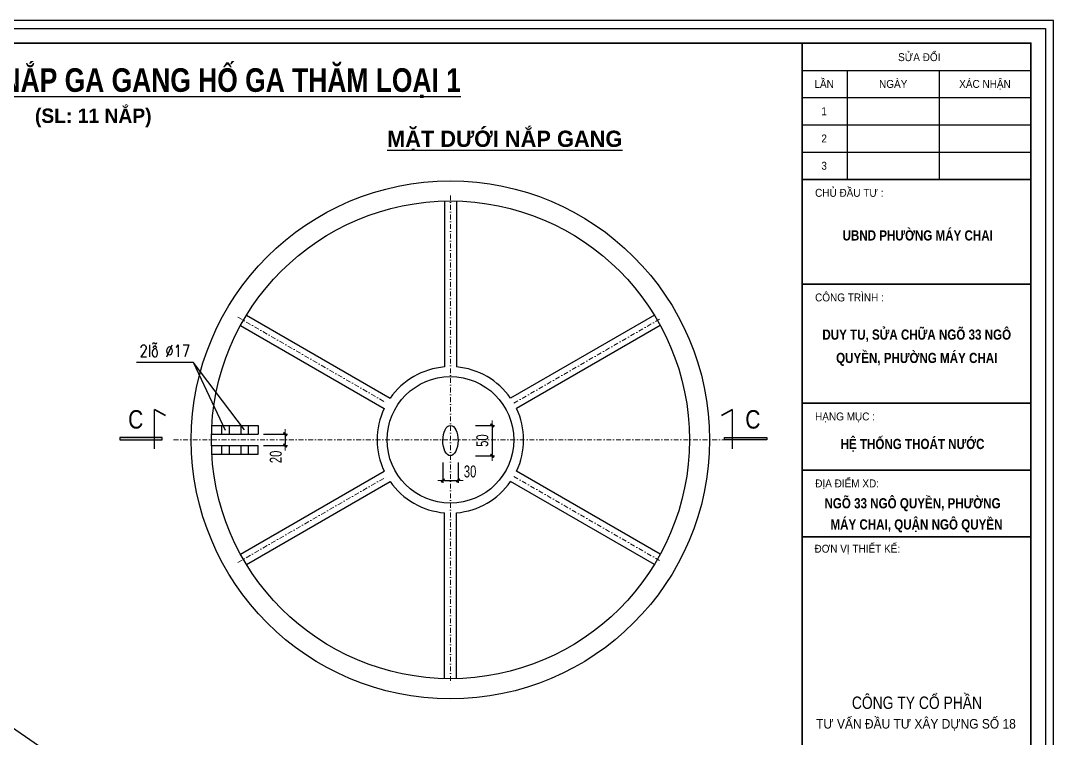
# Model space of a CAD drawing. Header units: inches. Extents: x 144032 to 217447, y 5454 to 57833.
# Drawn here: x 201184 to 206562, y 49003 to 52743 of the extents above; entities that cross this region are included whole.
import ezdxf
from ezdxf.enums import TextEntityAlignment as Align

# ---------------------------------------------------------------- set-up
doc = ezdxf.new("R2010")
doc.units = ezdxf.units.IN
doc.header["$MEASUREMENT"] = 0
doc.linetypes.add('DASHDOT', pattern=[1, 0.5, -0.25, 0, -0.25])
doc.linetypes.add('DASHED2', pattern=[0.375, 0.25, -0.125])
for name, color, linetype, lineweight in [('2 - Text2', 2, 'Continuous', 20), ('43 - Net thay', 43, 'Continuous', 25), ('cat BT', 40, 'Continuous', 35), ('LC Dim', 8, 'Continuous', 18), ('LC Net truc', 79, 'DASHDOT', 13), ('LC Text1', 3, 'Continuous', 20), ('LC Text2', 7, 'Continuous', 25), ('TEXT', 7, 'Continuous', 20), ('THEP', 1, 'Continuous', 35)]:
    doc.layers.add(name, color=color, linetype=linetype, lineweight=lineweight)
for name, color, linetype in [('3', 3, 'Continuous'), ('9', 9, 'Continuous'), ('BT7-THAY', 7, 'Continuous'), ('Dam', 1, 'Continuous'), ('ENTTNTHIETKE1', 2, 'Continuous'), ('KHUNGTEN', 5, 'Continuous'), ('T.bao', 6, 'Continuous'), ('TXT', 5, 'Continuous')]:
    doc.layers.add(name, color=color, linetype=linetype)
doc.layers.add('KCS_Plotter', color=11, linetype='Continuous', plot=False)
doc.styles.add('EG 1', font='')
doc.styles.add('HOATBIF', font='hoatbif.shx', dxfattribs={"width": 0.7})
doc.styles.add('LC 1', font='')
doc.styles.add('LC 3', font='vnsimli.shx', dxfattribs={"width": 0.75})
doc.styles.add('LC3', font='', dxfattribs={"width": 0.8})
doc.styles.add('T2', font='', dxfattribs={"width": 0.8})
doc.styles.add('Tenbanve', font='')
doc.styles.add('VnAvantH-B', font='')
doc.styles.get('EG 1').set_extended_font_data('.VnAvantH', bold=True)
doc.styles.get('LC 1').set_extended_font_data('.VnAvantH', bold=True)
doc.styles.get('LC3').set_extended_font_data('.VnArialH', bold=True)
doc.styles.get('T2').set_extended_font_data('.VnArialH')
doc.styles.get('Tenbanve').set_extended_font_data('.VnBlackH')
doc.styles.get('VnAvantH-B').set_extended_font_data('.VnAvantH', bold=True)
doc.dimstyles.new('1-100(1-25)', dxfattribs={"dimscale": 25, "dimtxt": 2.5, "dimasz": 0.35, "dimexe": 0.5, "dimexo": 0, "dimgap": 0.8, "dimtad": 1, "dimdec": 0, "dimzin": 0, "dimdsep": 46, "dimtxsty": 'HOATBIF', "dimblk1": 'DOT', "dimblk2": 'DOT', "dimsah": 1, "dimcen": -1, "dimdle": 1, "dimclrd": 256, "dimclre": 256, "dimclrt": 4, "dimadec": 3, "dimazin": 2, "dimtfac": 0.3333333333333333, "dimtdec": 0, "dimtix": 1, "dimtmove": 2, "dimatfit": 3, "dimldrblk": 'DOT', "dimfxl": 1, "dimtvp": 0.8333333333333331, "dimtolj": 1, "dimtzin": 0, "dimarcsym": 0})

# ---------------------------------------------------------------- blocks, each defined once
blk = doc.blocks.new('DOT')
at = {"layer": 'LC Dim'}
blk.add_line((-3, 0), (3, 0), dxfattribs=at)
at = {"layer": 'LC Dim', "color": 4}
blk.add_line((-1, -1), (1, 1), dxfattribs=at)
blk.add_lwpolyline([(0.5, 1), (-1, -0.5), (-0.5, -1), (1, 0.5)], close=True, dxfattribs=at)
blk = doc.blocks.new('*D232')
at = {"layer": 'Defpoints', "color": 0, "transparency": 16777216}
for p in [(203552.215524577, 50633.59855221189), (203552.215524577, 50475.54381510779), (203639.7830569014, 50475.54381510779)]:
    blk.add_point(p, dxfattribs=at)
at = {"layer": 'LC Dim', "lineweight": -2, "transparency": 16777216}
for p, q in [((203552.215524577, 50633.59855221189), (203652.2830569014, 50633.59855221189)), ((203639.7830569014, 50624.84855221189), (203639.7830569014, 50484.29381510779)), ((203552.215524577, 50475.54381510779), (203652.2830569014, 50475.54381510779))]:
    blk.add_line(p, q, dxfattribs=at)
at = {"layer": 'LC Dim', "lineweight": -2, "transparency": 16777216, "xscale": 8.75, "yscale": 8.75, "zscale": 8.75}
for p, rotation in [((203639.7830569014, 50633.59855221189), 90), ((203639.7830569014, 50475.54381510779), 270)]:
    blk.add_blockref('DOT', p, dxfattribs=dict(at, rotation=rotation))
at = {"layer": 'LC Dim', "color": 4, "transparency": 16777216, "insert": (203588.5330569014, 50554.57118365977), "char_height": 62.5, "attachment_point": 5, "rotation": 90, "style": 'HOATBIF'}
blk.add_mtext('\\A1;50', dxfattribs=at)
blk = doc.blocks.new('_Dot')
at = {"color": 0, "linetype": 'ByBlock', "lineweight": -2}
blk.add_line((-0.5, 0), (-1, 0), dxfattribs=at)
at = {"color": 0, "linetype": 'ByBlock', "const_width": 0.5}
blk.add_lwpolyline([(-0.25, 0, 1), (0.25, 0, 1)], format="xyb", close=True, dxfattribs=at)
blk = doc.blocks.new('*D233')
at = {"layer": 'Defpoints', "color": 0, "transparency": 16777216}
for p in [(202448.7240457188, 50588.56654573303), (202448.7240457188, 50528.40554355249), (202561.3220731671, 50528.40554355249)]:
    blk.add_point(p, dxfattribs=at)
at = {"layer": 'LC Dim', "lineweight": -2, "transparency": 16777216}
for p, q in [((202448.7240457188, 50588.56654573303), (202573.8220731671, 50588.56654573303)), ((202561.3220731671, 50579.81654573303), (202561.3220731671, 50537.15554355249)), ((202448.7240457188, 50528.40554355249), (202573.8220731671, 50528.40554355249))]:
    blk.add_line(p, q, dxfattribs=at)
at = {"layer": 'LC Dim', "lineweight": -2, "transparency": 16777216, "xscale": 8.75, "yscale": 8.75, "zscale": 8.75}
for p, rotation in [((202561.3220731671, 50588.56654573303), 90), ((202561.3220731671, 50528.40554355249), 270)]:
    blk.add_blockref('DOT', p, dxfattribs=dict(at, rotation=rotation))
at = {"layer": 'LC Dim', "color": 4, "transparency": 16777216, "insert": (202512.6111312177, 50469.62341294692), "char_height": 62.5, "attachment_point": 5, "rotation": 90, "style": 'HOATBIF'}
blk.add_mtext('\\A1;20', dxfattribs=at)
blk = doc.blocks.new('*D234')
at = {"layer": 'Defpoints', "color": 0, "transparency": 16777216}
for p in [(203382.553977771, 50440.78675095409), (203461.5766035861, 50440.78675095409), (203461.5766035861, 50346.7123022822)]:
    blk.add_point(p, dxfattribs=at)
at = {"layer": 'LC Dim', "lineweight": -2, "transparency": 16777216}
for p, q in [((203382.553977771, 50440.78675095409), (203382.553977771, 50334.2123022822)), ((203461.5766035861, 50440.78675095409), (203461.5766035861, 50334.2123022822)), ((203391.303977771, 50346.7123022822), (203452.8266035861, 50346.7123022822))]:
    blk.add_line(p, q, dxfattribs=at)
at = {"layer": 'LC Dim', "lineweight": -2, "transparency": 16777216, "xscale": 8.75, "yscale": 8.75, "zscale": 8.75, "rotation": 180}
blk.add_blockref('DOT', (203382.553977771, 50346.7123022822), dxfattribs=at)
at = {"layer": 'LC Dim', "lineweight": -2, "transparency": 16777216, "xscale": 8.75, "yscale": 8.75, "zscale": 8.75}
blk.add_blockref('DOT', (203461.5766035861, 50346.7123022822), dxfattribs=at)
at = {"layer": 'LC Dim', "color": 4, "transparency": 16777216, "insert": (203524.3696785398, 50393.2457342505), "char_height": 62.5, "attachment_point": 5, "style": 'HOATBIF'}
blk.add_mtext('\\A1;30', dxfattribs=at)
blk = doc.blocks.new('TIEUDE1')
at = {"layer": '2 - Text2', "color": 7, "style": 'EG 1'}
blk.add_attdef('TIªU§Ò', text='', height=5, dxfattribs=at).set_placement((0, 0), align=Align.BOTTOM_CENTER)
blk.add_attdef('TL', text='', height=3, dxfattribs=at).set_placement((0, -2), align=Align.TOP_CENTER)
blk = doc.blocks.new('TIEUDE2')
at = {"layer": 'LC Text2', "color": 7, "style": 'LC 1'}
blk.add_attdef('%%UTIªU§Ò', text='', height=3.5, dxfattribs=at).set_placement((0, 0), align=Align.BOTTOM_CENTER)
blk.add_attdef('TL', text='', height=2.2, dxfattribs=at).set_placement((0, -1.800000000000011), align=Align.TOP_CENTER)
blk = doc.blocks.new('khung vpn')
at = {"layer": 'Defpoints'}
for p, q in [((52556.45964432618, -4195.445519303803), (52498.75819758818, -4195.445519303803)), ((52556.45964432618, -4235.275694307393), (52556.45964432618, -4195.445519303803))]:
    blk.add_line(p, q, dxfattribs=at)
at = {"layer": 'KHUNGTEN'}
blk.add_lwpolyline([(52556.24304850244, -4234.884980830777), (52502.04792260095, -4234.884980830777), (52502.04792260095, -4195.662115130224), (52556.24304850244, -4195.662115130224)], close=True, dxfattribs=at)
at = {"layer": 'T.bao'}
for p, q in [((52549.44289181817, -4196.835486807197), (52555.83215303945, -4196.835486807197)), ((52550.70276760024, -4196.835486807197), (52550.70276760024, -4199.88539166286)), ((52553.26746031984, -4196.835486807197), (52553.26746031984, -4199.88539166286)), ((52549.44289181817, -4197.597963021079), (52555.83215303945, -4197.597963021079)), ((52549.44289181817, -4198.360439235052), (52555.83215303945, -4198.360439235052)), ((52549.44289181817, -4199.122915448978), (52555.83215303945, -4199.122915448978))]:
    blk.add_line(p, q, dxfattribs=at)
at = {"layer": 'THEP'}
for p, q in [((52549.44289181817, -4199.88539166286), (52555.83215303945, -4199.88539166286)), ((52549.44289181817, -4202.810375340749), (52555.83215303945, -4202.810375340749)), ((52549.44289181817, -4206.13754427426), (52555.83215303945, -4206.13754427426)), ((52549.44289181817, -4208.009076799373), (52555.83215303945, -4208.009076799373)), ((52549.44289181817, -4209.880609324487), (52555.83215303945, -4209.880609324487))]:
    blk.add_line(p, q, dxfattribs=at)
for points in [[(52555.83215303945, -4234.474085367845), (52502.45881806394, -4234.474085367845), (52502.45881806394, -4196.073010593269), (52555.83215303945, -4196.073010593269)], [(52555.83215303945, -4196.073010593269), (52555.83215303945, -4234.474085367845), (52549.44289181817, -4234.474085367845), (52549.44289181817, -4196.073010593269)]]:
    blk.add_lwpolyline(points, close=True, dxfattribs=at)
at = {"layer": 'TXT', "linetype": 'Continuous'}
blk.add_line((52555.83215303945, -4196.073010593269), (52555.83215303945, -4234.474085367845), dxfattribs=at)
at = {"layer": 'BT7-THAY', "linetype": 'ByBlock', "style": 'VnAvantH-B', "width": 0.8500000011222866}
for s, p in [('ubnd ph\xadêng m¸y chai', (52552.6695148174, -4201.592412668494)), ('hÖ thèng tho¸t n\xadíc', (52552.52450194196, -4207.423511410011)), ('ngâ 33 ng« quyÒn, PH¦êNG', (52552.52450194196, -4209.081643928986)), ('m¸y chai, quËn ng« quyÒn', (52552.63446091265, -4209.672588918063))]:
    blk.add_text(s, height=0.2851237116029671, dxfattribs=at).set_placement(p, align=Align.CENTER)
at = {"layer": 'BT7-THAY', "insert": (52552.64253074035, -4204.080975829308), "char_height": 0.2851237116029671, "width": 6.524099126571677, "attachment_point": 2, "line_spacing_factor": 1.372150999519948, "style": 'VnAvantH-B'}
blk.add_mtext('{\\W0.85;duy tu, söa ch÷a NGâ 33 ng« quyÒn, PH¦êNG m¸y chai}', dxfattribs=at)
at = {"layer": 'TXT', "linetype": 'Continuous', "style": 'T2'}
for s, height, width, p in [('söa ®æi', 0.221811262235822, 0.9, (52552.71293216425, -4196.577089066705)), ('lÇn', 0.221811262235822, 0.9, (52550.05448000691, -4197.326304958766)), ('ngµy', 0.221811262235822, 0.9, (52551.98511396004, -4197.326304958766)), ('x¸c nhËn', 0.221811262235822, 0.9, (52554.54980667964, -4197.326304958766)), ('1', 0.221811262235822, 0.9, (52550.05448000691, -4198.088781172693)), ('2', 0.221811262235822, 0.9, (52550.05448000691, -4198.85125738662)), ('3', 0.221811262235822, 0.9, (52550.05448000691, -4199.613733600548)), ('c«ng ty cæ phÇn', 0.346580097243472, 0.8, (52552.64821081804, -4214.688684279779))]:
    blk.add_text(s, height=height, dxfattribs=dict(at, width=width)).set_placement(p, align=Align.CENTER)
at = {"layer": 'TXT', "linetype": 'Continuous', "style": 'T2', "width": 0.9}
for s, p in [('chñ ®Çu t\xad :', (52549.8016593474, -4200.370603799054)), ('c«ng tr×nh :', (52549.8016593474, -4203.295587476874)), ('h¹ng môc :', (52549.8016593474, -4206.622756410431)), ('®Þa ®iÓm xd:', (52549.80643529732, -4208.494288935544)), ('®¬n vÞ thiÕt kÕ:', (52549.78481783982, -4210.320213736409))]:
    blk.add_text(s, height=0.221811262235822, dxfattribs=at).set_placement(p)
blk.add_text('t\xad vÊn ®Çu t\xad x©y dùng sè 18', height=0.2661735146829865, dxfattribs=at).set_placement((52552.62071698596, -4215.09385428579), align=Align.MIDDLE)

msp = doc.modelspace()

# ---------------------------------------------------------------- hatches: boundary and pattern name
at = {"layer": '43 - Net thay'}
h = msp.add_hatch(color=256, dxfattribs=at)
h.paths.add_polyline_path([(201880.3857949472, 50557.88184398387), (201880.3857949472, 50570.13997352284), (201700.3787110376, 50570.13997352284), (201700.3787110376, 50557.88184398387)])
h.paths.add_polyline_path([(201921.2141607146, 50557.88184398387), (201921.2141607146, 50570.13997352284), (201880.3857949472, 50570.13997352284), (201880.3857949472, 50557.88184398387)])
h = msp.add_hatch(color=256, dxfattribs=at)
h.paths.add_polyline_path([(204890.8005475391, 50570.13997352284), (204890.8005475391, 50557.88184398387), (205070.8076314394, 50557.88184398387), (205070.8076314394, 50570.13997352284)])
h.paths.add_polyline_path([(204849.9721817717, 50570.13997352284), (204849.9721817717, 50557.88184398387), (204890.8005475391, 50557.88184398387), (204890.8005475391, 50570.13997352284)])

# ---------------------------------------------------------------- linework, layer by layer
at = {"layer": '3', "ltscale": 2000}
for p, q in [((203391.2799173689, 51802.86756513708), (203391.2799173689, 50938.52239473325)), ((203452.8637111096, 51802.86756513708), (203452.8637111096, 50938.52239473325)), ((202359.801753918, 51207.34336981152), (203108.3466291337, 50775.17078460727)), ((204484.3418745606, 51207.34336981152), (203735.7969993542, 50775.17078460727)), ((202329.0098570569, 51154.01023997062), (203077.5547322634, 50721.83765477103)), ((204515.133771431, 51154.01023997062), (203766.5888962245, 50721.83765477103)), ((202421.507692924, 50633.47921287243), (202421.507692924, 50588.566545733)), ((202421.507692924, 50483.49287641302), (202421.507692924, 50528.40554355246)), ((202329.0098570569, 49962.96184930552), (203077.5547322634, 50395.13443451442)), ((204515.133771431, 49962.96184930552), (203766.5888962245, 50395.13443451442)), ((202359.801753918, 49909.62871947393), (203108.3466291337, 50341.80130466886)), ((204484.3418745606, 49909.62871947393), (203735.7969993542, 50341.80130466886)), ((203391.2799173689, 49314.10452413906), (203391.2799173689, 50178.44969454289)), ((203452.8637111096, 49314.10452413906), (203452.8637111096, 50178.44969454289))]:
    msp.add_line(p, q, dxfattribs=at)
at = {"layer": '3', "ltscale": 3000}
for p, q in [((202179.9859632647, 50633.47921287243), (202421.507692924, 50633.47921287243)), ((202177.8497326563, 50588.566545733), (202421.507692924, 50588.566545733)), ((202177.8497326563, 50528.40554355246), (202421.507692924, 50528.40554355246)), ((202179.9859632647, 50483.49287641302), (202421.507692924, 50483.49287641302))]:
    msp.add_line(p, q, dxfattribs=at)
at = {"layer": '3', "ltscale": 2000}
for radius in [1244.762430939227, 329.9619158844176]:
    msp.add_circle((203422.0718142393, 50558.4860446404), radius, dxfattribs=at)
for start, end in [(94.63218905133719, 145.3678109499788), (34.63218905002119, 85.36781094866282), (154.6321890489419, 205.3678109510581), (334.6321890489419, 25.36781095105811), (214.6321890500212, 265.3678109486628), (274.6321890513372, 325.3678109499788)]:
    msp.add_arc((203422.0718142393, 50558.4860446404), 381.2817439998258, start, end, dxfattribs=at)
at = {"layer": '43 - Net thay'}
for p, q in [((201880.3857949472, 50510.85606778574), (201880.3857949472, 50715.96975722418)), ((204890.8005475391, 50510.85606778574), (204890.8005475391, 50715.96975722418))]:
    msp.add_line(p, q, dxfattribs=at)
for points in [[(201700.3787110376, 50557.88184398387), (201921.2141607146, 50557.88184398387), (201921.2141607146, 50570.13997352284), (201700.3787110376, 50570.13997352284)], [(205070.8076314394, 50557.88184398387), (204849.9721817717, 50557.88184398387), (204849.9721817717, 50570.13997352284), (205070.8076314394, 50570.13997352284)]]:
    msp.add_lwpolyline(points, close=True, dxfattribs=at)
at = {"layer": '9', "ltscale": 2000}
for p, q in [((201786.7072342898, 50963.54996309218), (202081.3536871693, 50963.54996309218)), ((202349.9377122245, 50609.99976857633), (202081.3536871693, 50963.54996309218)), ((202081.3536871693, 50963.54996309218), (202249.007957699, 50609.47392133132))]:
    msp.add_line(p, q, dxfattribs=at)
at = {"layer": '9', "linetype": 'DASHED2', "ltscale": 2000}
for p, q in [((202230.6252135246, 50633.47921287243), (202230.6252135246, 50588.566545733)), ((202269.3572830784, 50633.47921287243), (202269.3572830784, 50588.566545733)), ((202330.6829487349, 50633.47921287243), (202330.6829487349, 50588.566545733)), ((202369.4150182887, 50633.47921287243), (202369.4150182887, 50588.566545733)), ((202230.6252135246, 50528.40554355246), (202230.6252135246, 50483.49287641302)), ((202269.3572830784, 50528.40554355246), (202269.3572830784, 50483.49287641302)), ((202330.6829487349, 50528.40554355246), (202330.6829487349, 50483.49287641302)), ((202369.4150182887, 50528.40554355246), (202369.4150182887, 50483.49287641302))]:
    msp.add_line(p, q, dxfattribs=at)
at = {"layer": '9', "color": 134, "ltscale": 2000}
msp.add_ellipse((203422.0718142393, 50554.83737444107), major_axis=(0.5223740953393431, 79.02874775534909), ratio=0.5000109096728105, dxfattribs=at)
at = {"layer": 'cat BT', "ltscale": 0.2}
for p, q in [((201880.3857949472, 50715.96975722418), (201937.4617400023, 50684.60490485721)), ((204890.8005475391, 50715.96975722418), (204833.7246024933, 50684.60490485721))]:
    msp.add_line(p, q, dxfattribs=at)
at = {"layer": 'Dam', "ltscale": 2000}
msp.add_circle((203422.0718142393, 50558.4860446404), 1349.52240345899, dxfattribs=at)
at = {"layer": 'KCS_Plotter'}
msp.add_line((195805.3436730513, 52742.91437471006), (206562.0470155393, 45317.55615648216), dxfattribs=at)
at = {"layer": 'LC Net truc', "ltscale": 50}
for p, q in [((203422.0718142393, 51832.56492739145), (203422.0718142393, 49284.40716188934)), ((202315.2982593982, 51197.48205445775), (203091.8721379342, 50749.12691663553)), ((203752.2714905443, 50749.12691663553), (204522.0676171689, 51193.56891756945)), ((201980.0790513309, 50558.4860446404), (204915.5728719852, 50558.4860446404)), ((202315.2982593982, 49919.49003481839), (203091.8721379342, 50367.84517264061)), ((203752.2714905443, 50367.84517264061), (204522.0676171689, 49923.403171716))]:
    msp.add_line(p, q, dxfattribs=at)

# ---------------------------------------------------------------- block references
at = {"layer": 'ENTTNTHIETKE1', "color": 6, "xscale": 186.3783473862841, "yscale": 186.3783473862841, "zscale": 186.3783473862841}
msp.add_blockref('khung vpn', (-9588823.944403177, 834683.1167774845), dxfattribs=at)
at = {"layer": 'LC Text2'}
ref = msp.add_blockref('TIEUDE1', (201561.8491034557, 52334.89795684678, -0.0003031423428985), dxfattribs=dict(at, xscale=25.0007752049032, yscale=25.0007752049032, zscale=25.0007752049032, rotation=359.999216292062))
ref.add_attrib('TIªU§Ò', '%%UcÊu t¹o khung vµ n¾p ga gang hè ga th¨m lo¹i 1', dxfattribs={"color": 7, "height": 123.1141824936398, "rotation": 359.9992162747294, "style": 'LC3', "width": 0.8}).set_placement((201561.8491034557, 52334.89795684678), align=Align.BOTTOM_CENTER)
ref.add_attrib('TL', '(SL: 11 N¾P)', dxfattribs={"color": 7, "height": 75.00232561476096, "rotation": 359.9992162747294, "style": 'LC 1'}).set_placement((201561.8484195203, 52284.89640632246), align=Align.TOP_CENTER)
ref = msp.add_blockref('TIEUDE2', (203704.8484195203, 52059.39640632246, -0.0003030992674240054), dxfattribs=dict(at, xscale=25.0007752049032, yscale=25.0007752049032, zscale=25.0007752049032, rotation=359.999216292062))
ref.add_attrib('%%UTIªU§Ò', '%%UmÆt d\xadíi n¾p gang', dxfattribs={"color": 7, "height": 84.90633275423431, "rotation": 359.9992162747294, "style": 'LC 1'}).set_placement((203704.8484195203, 52059.39640632246), align=Align.BOTTOM_CENTER)

# ---------------------------------------------------------------- texts
at = {"layer": 'LC Text1', "color": 3, "style": 'LC 3', "width": 0.8}
msp.add_text('2lç %%c17', height=62.5, dxfattribs=at).set_placement((201802.54854925, 50990.39337851175))
at = {"layer": 'TEXT', "style": 'Tenbanve', "width": 0.85}
for p in [(201822.3158087863, 50617.15119700481), (205036.5884668332, 50617.15119700481)]:
    msp.add_text('c', height=96, dxfattribs=at).set_placement(p, align=Align.RIGHT)

# ---------------------------------------------------------------- dimensions: what is measured, and where the dimension line sits
at = {"layer": 'LC Dim'}
dim = msp.add_linear_dim(base=(202561.3220731671, 50528.40554355249), p1=(202448.7240457187, 50588.566545733), p2=(202448.7240457187, 50528.40554355246), angle=90, text='20', dimstyle='1-100(1-25)', override={"dimlfac": 0.5}, dxfattribs=at)
dim.commit()
dim.dimension.update_dxf_attribs({"geometry": '*D233', "text_midpoint": (202512.6111312177, 50469.62341294692), "dimtype": 160})
dim = msp.add_linear_dim(base=(203639.7830569014, 50475.54381510779), p1=(203552.2155245769, 50633.59855221186), p2=(203552.2155245769, 50475.54381510776), angle=90, text='50', dimstyle='1-100(1-25)', override={"dimlfac": 0.5}, dxfattribs=at)
dim.commit()
dim.dimension.update_dxf_attribs({"geometry": '*D232', "text_midpoint": (203588.5330569014, 50554.57118365977)})
dim = msp.add_linear_dim(base=(203461.5766035861, 50346.7123022822), p1=(203382.553977771, 50440.78675095409), p2=(203461.5766035861, 50440.78675095409), text='30', dimstyle='1-100(1-25)', override={"dimlfac": 0.5}, dxfattribs=at)
dim.commit()
dim.dimension.update_dxf_attribs({"geometry": '*D234', "text_midpoint": (203524.3696785398, 50393.2457342505), "dimtype": 160})

doc.saveas('drawing.dxf')
